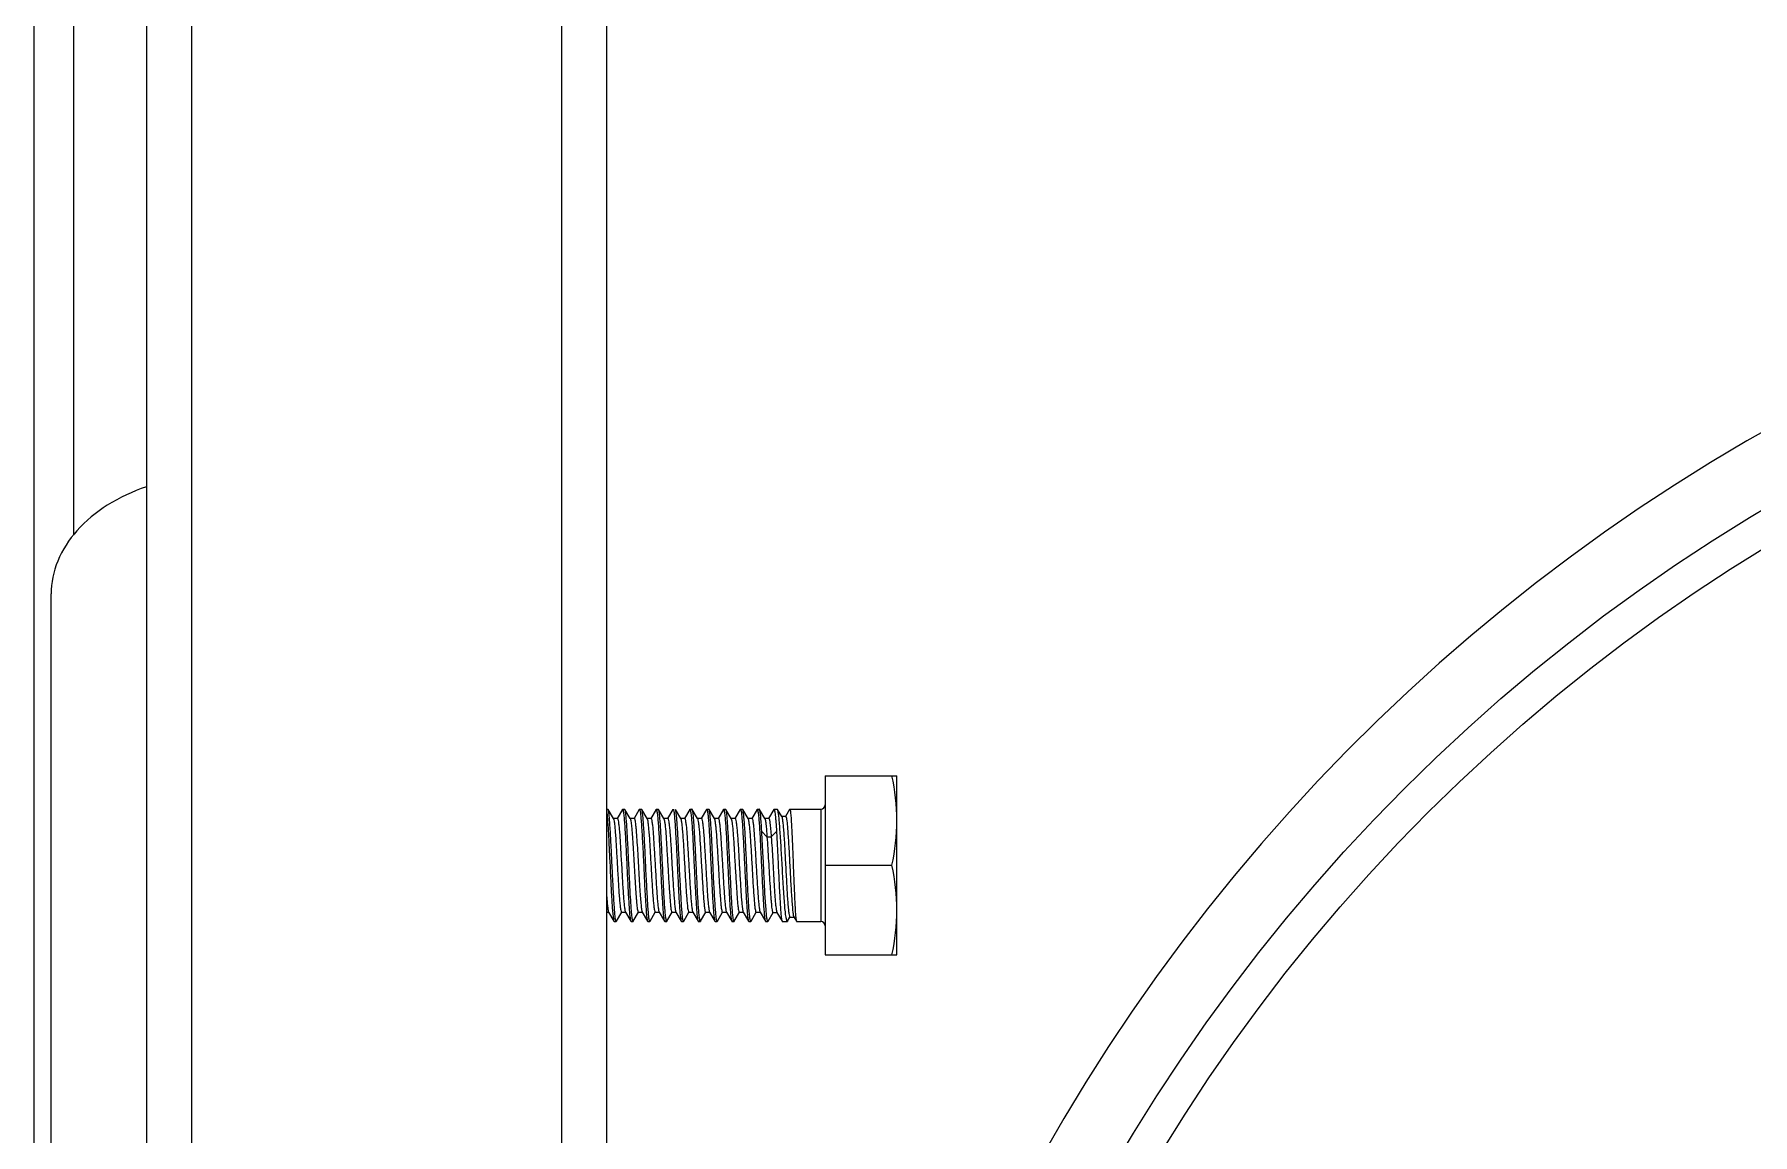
# Model space of a CAD drawing. Extents: x 1382187 to 1725648, y 860327 to 1571294.
# Drawn here: x 1505839 to 1507202, y 1235768 to 1236641 of the extents above; entities that cross this region are included whole.
import ezdxf

# ---------------------------------------------------------------- set-up
doc = ezdxf.new("R2010")
doc.units = 0
doc.header["$LTSCALE"] = 1000
doc.header["$MEASUREMENT"] = 0

msp = doc.modelspace()

# ---------------------------------------------------------------- linework, layer by layer
at = {"linetype": 'Continuous'}
for p, q in [((1505839.4, 1235660.5), (1505839.4, 1238674.2)), ((1505870.6, 1236243.7), (1505870.6, 1238542.7)), ((1505928.4, 1238358.6), (1505928.4, 1235399)), ((1505964, 1238358.6), (1505964, 1235399)), ((1506257.6, 1238358.6), (1506257.6, 1235399)), ((1506293.2, 1238358.6), (1506293.2, 1235399)), ((1505852.8, 1235123.1), (1505852.8, 1236197.1)), ((1506466.7, 1236052.9), (1506466.7, 1235910.6)), ((1506466.7, 1236052.9), (1506523.6, 1236052.9)), ((1506523.6, 1235910.6), (1506523.6, 1236052.9)), ((1506293.2, 1236026.2), (1506294.3, 1236026.2)), ((1506294.5, 1236026.1), (1506294.3, 1236026.2)), ((1506298.7, 1236018.9), (1506294.5, 1236026.1)), ((1506301.8, 1236019), (1506298.6, 1236019)), ((1506298.7, 1236018.9), (1506298.8, 1236018.6)), ((1506305.8, 1236026.1), (1506301.7, 1236019)), ((1506305.8, 1236026.1), (1506306, 1236026.2)), ((1506306, 1236026.2), (1506307.7, 1236026.2)), ((1506307.8, 1236026.1), (1506307.7, 1236026.2)), ((1506312, 1236018.9), (1506307.8, 1236026.1)), ((1506315.2, 1236019), (1506311.9, 1236019)), ((1506319.2, 1236026.1), (1506315.1, 1236019)), ((1506319.2, 1236026.1), (1506319.3, 1236026.2)), ((1506319.3, 1236026.2), (1506321, 1236026.2)), ((1506321.2, 1236026.1), (1506321, 1236026.2)), ((1506325.4, 1236018.9), (1506321.2, 1236026.1)), ((1506328.5, 1236019), (1506325.3, 1236019)), ((1506325.4, 1236018.9), (1506325.5, 1236018.6)), ((1506332.5, 1236026.1), (1506328.4, 1236019)), ((1506332.5, 1236026.1), (1506332.7, 1236026.2)), ((1506332.7, 1236026.2), (1506334.4, 1236026.2)), ((1506334.5, 1236026.1), (1506334.4, 1236026.2)), ((1506338.7, 1236018.9), (1506334.5, 1236026.1)), ((1506341.8, 1236019), (1506338.6, 1236019)), ((1506338.7, 1236018.9), (1506338.8, 1236018.6)), ((1506345.9, 1236026.1), (1506341.7, 1236019)), ((1506352.1, 1236018.9), (1506347.9, 1236026.1)), ((1506355.2, 1236019), (1506352, 1236019)), ((1506352.1, 1236018.9), (1506352.2, 1236018.7)), ((1506359.2, 1236026.1), (1506355.1, 1236019)), ((1506359.2, 1236026.1), (1506359.4, 1236026.2)), ((1506359.4, 1236026.2), (1506361, 1236026.2)), ((1506365.4, 1236018.9), (1506361.2, 1236026.1)), ((1506368.5, 1236019), (1506365.3, 1236019)), ((1506372.5, 1236026.1), (1506368.4, 1236019)), ((1506372.5, 1236026.1), (1506372.7, 1236026.2)), ((1506372.7, 1236026.2), (1506374.4, 1236026.2)), ((1506374.6, 1236026.1), (1506374.4, 1236026.2)), ((1506378.8, 1236018.9), (1506374.6, 1236026.1)), ((1506381.9, 1236019), (1506378.7, 1236019)), ((1506378.8, 1236018.9), (1506378.8, 1236018.7)), ((1506385.9, 1236026.1), (1506381.8, 1236019)), ((1506385.9, 1236026.1), (1506386.1, 1236026.2)), ((1506386.1, 1236026.2), (1506387.7, 1236026.2)), ((1506387.9, 1236026.1), (1506387.7, 1236026.2)), ((1506392.1, 1236018.9), (1506387.9, 1236026.1)), ((1506395.2, 1236019), (1506392, 1236019)), ((1506392.1, 1236018.9), (1506392.2, 1236018.7)), ((1506399.2, 1236026.1), (1506395.1, 1236019)), ((1506399.2, 1236026.1), (1506399.4, 1236026.2)), ((1506399.4, 1236026.2), (1506401.1, 1236026.2)), ((1506401.3, 1236026.1), (1506401.1, 1236026.2)), ((1506405.5, 1236018.9), (1506401.3, 1236026.1)), ((1506408.6, 1236019), (1506405.3, 1236019)), ((1506405.5, 1236018.9), (1506405.5, 1236018.7)), ((1506412.6, 1236026.1), (1506408.5, 1236019)), ((1506412.6, 1236026.1), (1506412.8, 1236026.2)), ((1506412.8, 1236026.2), (1506414.4, 1236026.2)), ((1506418.8, 1236018.9), (1506414.6, 1236026.1)), ((1506421.9, 1236019), (1506418.7, 1236019)), ((1506425.9, 1236026.1), (1506421.8, 1236019)), ((1506425.9, 1236026.1), (1506426.1, 1236026.2)), ((1506426.1, 1236026.2), (1506428.6, 1236026.2)), ((1506428.9, 1236026), (1506428.6, 1236026.2)), ((1506432.2, 1236020.4), (1506428.9, 1236026)), ((1506435.3, 1236020.5), (1506432.1, 1236020.5)), ((1506438.5, 1236026.1), (1506435.2, 1236020.5)), ((1506438.5, 1236026.1), (1506438.6, 1236026.2)), ((1506438.6, 1236026.2), (1506463.1, 1236026.2)), ((1506463.1, 1236026.2), (1506463.1, 1235937.3)), ((1506416.4, 1236008.7), (1506420.5, 1236004.3)), ((1506423.9, 1236004.3), (1506428.1, 1236008.7)), ((1506420.5, 1236004.3), (1506423.9, 1236004.3)), ((1506364.4, 1235981.8), (1506364.3, 1235984.2)), ((1506375.9, 1235984.2), (1506376.1, 1235981.8)), ((1506466.7, 1235981.8), (1506519.6, 1235981.8)), ((1506293.2, 1235944.5), (1506295, 1235944.5)), ((1506294.9, 1235944.7), (1506299.1, 1235937.4)), ((1506299.1, 1235937.4), (1506299.3, 1235937.3)), ((1506299.3, 1235937.3), (1506301, 1235937.3)), ((1506301.2, 1235937.4), (1506301, 1235937.3)), ((1506301.2, 1235937.4), (1506305.3, 1235944.5)), ((1506305.1, 1235944.5), (1506308.4, 1235944.5)), ((1506308.3, 1235944.7), (1506312.5, 1235937.4)), ((1506312.5, 1235937.4), (1506312.7, 1235937.3)), ((1506312.7, 1235937.3), (1506314.3, 1235937.3)), ((1506314.5, 1235937.4), (1506314.3, 1235937.3)), ((1506314.5, 1235937.4), (1506318.6, 1235944.5)), ((1506318.5, 1235944.5), (1506321.7, 1235944.5)), ((1506321.6, 1235944.7), (1506325.8, 1235937.4)), ((1506325.8, 1235937.4), (1506326, 1235937.3)), ((1506326, 1235937.3), (1506327.7, 1235937.3)), ((1506327.9, 1235937.4), (1506327.7, 1235937.3)), ((1506327.9, 1235937.4), (1506331.9, 1235944.5)), ((1506331.8, 1235944.5), (1506335.1, 1235944.5)), ((1506335, 1235944.7), (1506339.2, 1235937.4)), ((1506339.2, 1235937.4), (1506339.4, 1235937.3)), ((1506339.4, 1235937.3), (1506341, 1235937.3)), ((1506341.2, 1235937.4), (1506341, 1235937.3)), ((1506341.2, 1235937.4), (1506345.3, 1235944.5)), ((1506345.2, 1235944.5), (1506348.4, 1235944.5)), ((1506348.3, 1235944.7), (1506352.5, 1235937.4)), ((1506352.5, 1235937.4), (1506352.7, 1235937.3)), ((1506352.7, 1235937.3), (1506354.4, 1235937.3)), ((1506354.5, 1235937.4), (1506354.4, 1235937.3)), ((1506354.5, 1235937.4), (1506358.6, 1235944.5)), ((1506358.5, 1235944.5), (1506361.8, 1235944.5)), ((1506361.7, 1235944.7), (1506365.9, 1235937.4)), ((1506365.9, 1235937.4), (1506366, 1235937.3)), ((1506366, 1235937.3), (1506367.7, 1235937.3)), ((1506367.9, 1235937.4), (1506367.7, 1235937.3)), ((1506367.9, 1235937.4), (1506372, 1235944.5)), ((1506371.9, 1235944.5), (1506375.1, 1235944.5)), ((1506375, 1235944.7), (1506379.2, 1235937.4)), ((1506379.2, 1235937.4), (1506379.4, 1235937.3)), ((1506379.4, 1235937.3), (1506381.1, 1235937.3)), ((1506381.2, 1235937.4), (1506381.1, 1235937.3)), ((1506381.2, 1235937.4), (1506385.3, 1235944.5)), ((1506385.2, 1235944.5), (1506388.5, 1235944.5)), ((1506388.4, 1235944.7), (1506392.6, 1235937.4)), ((1506392.6, 1235937.4), (1506392.7, 1235937.3)), ((1506392.7, 1235937.3), (1506394.4, 1235937.3)), ((1506394.6, 1235937.4), (1506394.4, 1235937.3)), ((1506394.6, 1235937.4), (1506398.7, 1235944.5)), ((1506398.6, 1235944.5), (1506401.8, 1235944.5)), ((1506401.7, 1235944.7), (1506405.9, 1235937.4)), ((1506405.9, 1235937.4), (1506406.1, 1235937.3)), ((1506406.1, 1235937.3), (1506407.8, 1235937.3)), ((1506407.9, 1235937.4), (1506407.8, 1235937.3)), ((1506407.9, 1235937.4), (1506412, 1235944.5)), ((1506411.9, 1235944.5), (1506415.1, 1235944.5)), ((1506415, 1235944.7), (1506419.3, 1235937.4)), ((1506419.3, 1235937.4), (1506419.4, 1235937.3)), ((1506419.4, 1235937.3), (1506421.2, 1235937.3)), ((1506421.4, 1235937.4), (1506421.2, 1235937.3)), ((1506421.4, 1235937.4), (1506425.4, 1235944.2)), ((1506425.3, 1235944.2), (1506428.5, 1235944.2)), ((1506428.4, 1235944.4), (1506432.5, 1235937.4)), ((1506432.5, 1235937.4), (1506432.6, 1235937.3)), ((1506432.6, 1235937.3), (1506436.7, 1235937.3)), ((1506436.9, 1235937.5), (1506436.7, 1235937.3)), ((1506436.9, 1235937.5), (1506438.7, 1235940.6)), ((1506438.7, 1235940.6), (1506441.9, 1235940.6)), ((1506441.8, 1235940.8), (1506443.8, 1235937.4)), ((1506443.8, 1235937.4), (1506443.9, 1235937.3)), ((1506443.9, 1235937.3), (1506463.1, 1235937.3)), ((1506466.7, 1235910.6), (1506523.6, 1235910.6))]:
    msp.add_line(p, q, dxfattribs=at)
for radius in [1451.6, 1424.9]:
    msp.add_circle((1507952.6, 1235016.4), radius, dxfattribs=at)
for centre, radius, start, end in [((1507952.6, 1235016.4), 1505, 6.8242, 173.1758), ((1506463.1, 1236029.8), 3.56, 270, 0), ((1506463.1, 1235933.7), 3.56, 0, 90)]:
    msp.add_arc(centre, radius, start, end, dxfattribs=at)
for points, knots in [([(1505928.3, 1236282.1), (1505917.5, 1236278.4), (1505897.4, 1236269.2), (1505872.7, 1236249.1), (1505856.6, 1236224.5), (1505852.8, 1236206), (1505852.8, 1236197.1)], [0, 0, 0, 0, 0.283922, 0.54373, 0.779554, 1, 1, 1, 1]), ([(1506293.2, 1236024.7), (1506293.6, 1236022.7), (1506294, 1236017.4), (1506294.7, 1236007.9), (1506295.3, 1235995.5), (1506295.7, 1235986.5), (1506296, 1235981.8)], [0, 0, 0, 0, 0.140058, 0.370691, 0.667791, 1, 1, 1, 1]), ([(1506297.6, 1235981.8), (1506297.4, 1235987.1), (1506297, 1235995), (1506296.5, 1236005), (1506296.1, 1236011.5), (1506295.7, 1236017), (1506295.4, 1236021.3), (1506295, 1236024.1), (1506294.7, 1236025.7), (1506294.5, 1236026.1)], [0, 0, 0, 0, 0.363957, 0.530228, 0.678248, 0.80294, 0.900058, 0.966367, 1, 1, 1, 1]), ([(1506298.8, 1236018.6), (1506299, 1236018.1), (1506299.3, 1236016.5), (1506299.7, 1236013.7), (1506300, 1236009.7), (1506300.6, 1236002.6), (1506301.2, 1235992.2), (1506301.8, 1235981.2), (1506302.4, 1235972.2), (1506302.7, 1235965.8), (1506303.1, 1235959.9), (1506303.5, 1235954.7), (1506303.9, 1235950.5), (1506304.3, 1235947.5), (1506304.6, 1235945.6), (1506304.9, 1235944.7), (1506305.1, 1235944.5), (1506305.1, 1235944.5)], [0, 0, 0, 0, 0.023208, 0.06259, 0.116944, 0.184435, 0.349152, 0.534126, 0.626268, 0.713899, 0.79398, 0.86374, 0.920773, 0.963144, 0.989509, 0.996558, 1, 1, 1, 1]), ([(1506301.8, 1236019), (1506301.9, 1236019), (1506302.1, 1236018.8), (1506302.4, 1236017.9), (1506302.7, 1236015.9), (1506303.1, 1236012.8), (1506303.5, 1236008.4), (1506303.9, 1236003.2), (1506304.3, 1235997.1), (1506304.6, 1235990.5), (1506305.2, 1235981.3), (1506305.7, 1235972.1), (1506306.2, 1235963.4), (1506306.6, 1235957.7), (1506307, 1235952.9), (1506307.4, 1235949), (1506307.8, 1235946.4), (1506308, 1235945.1), (1506308.3, 1235944.7)], [0, 0, 0, 0, 0.003516, 0.010771, 0.037949, 0.081609, 0.140308, 0.211978, 0.294061, 0.383613, 0.477416, 0.664254, 0.750571, 0.827952, 0.893624, 0.945254, 0.981055, 1, 1, 1, 1]), ([(1506306, 1236026.2), (1506306.1, 1236026.2), (1506306.3, 1236025.9), (1506306.4, 1236025.3), (1506306.6, 1236024.2), (1506306.9, 1236022), (1506307.3, 1236018.3), (1506307.7, 1236012.8), (1506308.1, 1236006.2), (1506308.5, 1235998.6), (1506308.9, 1235990.3), (1506309.2, 1235984.6), (1506309.3, 1235981.8)], [0, 0, 0, 0, 0.006677, 0.021736, 0.045902, 0.079117, 0.171507, 0.295565, 0.446598, 0.618848, 0.805696, 1, 1, 1, 1]), ([(1506311, 1235981.8), (1506310.7, 1235987.1), (1506310.4, 1235995), (1506309.8, 1236005), (1506309.4, 1236011.5), (1506309.1, 1236017), (1506308.7, 1236021.3), (1506308.3, 1236024.1), (1506308.1, 1236025.7), (1506307.8, 1236026.1)], [0, 0, 0, 0, 0.363958, 0.530225, 0.678245, 0.80294, 0.90006, 0.966367, 1, 1, 1, 1]), ([(1506312, 1236018.9), (1506312.2, 1236018.6), (1506312.4, 1236017.9), (1506312.8, 1236015.8), (1506313.2, 1236011.8), (1506313.7, 1236005.8), (1506314.2, 1235998.1), (1506314.7, 1235989.5), (1506315.4, 1235977.5), (1506315.9, 1235968.5), (1506316.3, 1235962.5)], [0, 0, 0, 0, 0.014139, 0.038106, 0.114569, 0.22512, 0.362916, 0.519336, 0.684562, 1, 1, 1, 1]), ([(1506315.2, 1236019), (1506315.3, 1236019), (1506315.6, 1236018.5), (1506315.8, 1236017.6), (1506316, 1236015.9), (1506316.3, 1236013.8), (1506316.6, 1236011), (1506317, 1236006.4), (1506317.4, 1235999.7), (1506318, 1235990.8), (1506318.5, 1235981.3), (1506319.1, 1235971.8), (1506319.4, 1235965.5), (1506319.6, 1235962.5)], [0, 0, 0, 0, 0.007549, 0.025288, 0.053782, 0.092698, 0.14142, 0.199125, 0.337396, 0.498012, 0.669894, 0.841157, 1, 1, 1, 1]), ([(1506319.3, 1236026.2), (1506319.4, 1236026.2), (1506319.6, 1236025.9), (1506319.8, 1236025.3), (1506320, 1236024.2), (1506320.3, 1236022), (1506320.6, 1236018.3), (1506321, 1236012.8), (1506321.4, 1236006.2), (1506321.9, 1235998.6), (1506322.3, 1235990.3), (1506322.5, 1235984.6), (1506322.7, 1235981.8)], [0, 0, 0, 0, 0.006686, 0.021758, 0.045933, 0.079154, 0.171555, 0.295617, 0.446646, 0.618881, 0.805711, 1, 1, 1, 1]), ([(1506324.3, 1235981.8), (1506324.1, 1235987.1), (1506323.7, 1235995), (1506323.2, 1236005), (1506322.8, 1236011.5), (1506322.4, 1236017), (1506322.1, 1236021.3), (1506321.6, 1236024.1), (1506321.4, 1236025.7), (1506321.2, 1236026.1)], [0, 0, 0, 0, 0.363963, 0.530225, 0.678242, 0.802937, 0.90006, 0.966368, 1, 1, 1, 1]), ([(1506325.5, 1236018.6), (1506325.7, 1236018.1), (1506326, 1236016.6), (1506326.3, 1236013.7), (1506326.7, 1236009.7), (1506327.3, 1236002.6), (1506327.9, 1235992.3), (1506328.5, 1235981.3), (1506329, 1235972.3), (1506329.4, 1235965.8), (1506329.8, 1235959.9), (1506330.2, 1235954.8), (1506330.6, 1235950.6), (1506331, 1235947.5), (1506331.3, 1235945.6), (1506331.6, 1235944.7), (1506331.8, 1235944.5), (1506331.8, 1235944.5)], [0, 0, 0, 0, 0.022931, 0.062083, 0.116262, 0.183637, 0.34829, 0.533386, 0.625634, 0.713389, 0.793599, 0.863481, 0.920621, 0.963074, 0.989491, 0.996553, 1, 1, 1, 1]), ([(1506328.5, 1236019), (1506328.6, 1236019), (1506328.8, 1236018.8), (1506329, 1236017.9), (1506329.4, 1236015.9), (1506329.8, 1236012.8), (1506330.2, 1236008.4), (1506330.5, 1236003.2), (1506330.9, 1235997.1), (1506331.3, 1235990.5), (1506331.9, 1235981.3), (1506332.4, 1235972.1), (1506332.9, 1235963.4), (1506333.3, 1235957.7), (1506333.7, 1235952.9), (1506334.1, 1235949), (1506334.5, 1235946.4), (1506334.7, 1235945.1), (1506335, 1235944.7)], [0, 0, 0, 0, 0.003516, 0.010771, 0.037949, 0.081609, 0.140308, 0.211978, 0.294061, 0.383613, 0.477416, 0.664254, 0.750571, 0.827952, 0.893624, 0.945254, 0.981055, 1, 1, 1, 1]), ([(1506332.7, 1236026.2), (1506332.8, 1236026.2), (1506333, 1236025.9), (1506333.1, 1236025.3), (1506333.3, 1236024.2), (1506333.6, 1236022), (1506334, 1236018.3), (1506334.4, 1236012.8), (1506334.8, 1236006.2), (1506335.2, 1235998.6), (1506335.6, 1235990.3), (1506335.9, 1235984.6), (1506336, 1235981.8)], [0, 0, 0, 0, 0.006697, 0.021779, 0.045964, 0.079195, 0.171609, 0.295674, 0.446694, 0.618911, 0.805729, 1, 1, 1, 1]), ([(1506337.7, 1235981.8), (1506337.4, 1235987.1), (1506337.1, 1235995), (1506336.5, 1236005), (1506336.1, 1236011.5), (1506335.8, 1236017), (1506335.4, 1236021.3), (1506335, 1236024.1), (1506334.8, 1236025.7), (1506334.5, 1236026.1)], [0, 0, 0, 0, 0.363962, 0.530226, 0.678239, 0.802933, 0.900057, 0.966368, 1, 1, 1, 1]), ([(1506338.8, 1236018.6), (1506339, 1236018.1), (1506339.3, 1236016.6), (1506339.7, 1236013.7), (1506340.1, 1236009.8), (1506340.6, 1236002.7), (1506341.2, 1235992.3), (1506341.9, 1235981.3), (1506342.4, 1235972.3), (1506342.8, 1235965.8), (1506343.2, 1235959.9), (1506343.6, 1235954.8), (1506343.9, 1235950.6), (1506344.3, 1235947.5), (1506344.6, 1235945.6), (1506344.9, 1235944.7), (1506345.1, 1235944.5), (1506345.2, 1235944.5)], [0, 0, 0, 0, 0.022792, 0.061828, 0.11592, 0.183237, 0.347858, 0.533014, 0.625317, 0.713133, 0.793408, 0.863351, 0.920544, 0.963039, 0.989482, 0.996551, 1, 1, 1, 1]), ([(1506341.8, 1236019), (1506341.9, 1236019), (1506342.1, 1236018.8), (1506342.4, 1236017.9), (1506342.7, 1236015.9), (1506343.1, 1236012.8), (1506343.5, 1236008.4), (1506343.9, 1236003.2), (1506344.3, 1235997.1), (1506344.7, 1235990.5), (1506345.2, 1235981.3), (1506345.7, 1235972.1), (1506346.3, 1235963.4), (1506346.7, 1235957.7), (1506347.1, 1235952.9), (1506347.4, 1235949), (1506347.8, 1235946.4), (1506348.1, 1235945.1), (1506348.3, 1235944.7)], [0, 0, 0, 0, 0.003516, 0.010771, 0.037949, 0.081609, 0.140308, 0.211978, 0.294061, 0.383613, 0.477416, 0.664254, 0.750571, 0.827952, 0.893624, 0.945254, 0.981055, 1, 1, 1, 1]), ([(1506346, 1236026.2), (1506346.1, 1236026.2), (1506346.3, 1236025.9), (1506346.5, 1236025.3), (1506346.7, 1236024.2), (1506347, 1236022), (1506347.3, 1236018.3), (1506347.7, 1236012.8), (1506348.1, 1236006.2), (1506348.5, 1235998.6), (1506349, 1235990.3), (1506349.2, 1235984.6), (1506349.4, 1235981.8)], [0, 0, 0, 0, 0.006676, 0.021733, 0.045899, 0.079113, 0.171508, 0.295569, 0.446596, 0.61884, 0.805693, 1, 1, 1, 1]), ([(1506351, 1235981.8), (1506350.8, 1235987.1), (1506350.4, 1235995), (1506349.9, 1236005), (1506349.5, 1236011.5), (1506349.1, 1236017), (1506348.8, 1236021.3), (1506348.3, 1236024.1), (1506348.1, 1236025.7), (1506347.9, 1236026.1)], [0, 0, 0, 0, 0.363961, 0.530225, 0.678245, 0.802939, 0.90006, 0.966367, 1, 1, 1, 1]), ([(1506352.2, 1236018.7), (1506352.4, 1236018.1), (1506352.6, 1236016.6), (1506353, 1236013.8), (1506353.4, 1236009.8), (1506354, 1236002.7), (1506354.6, 1235992.4), (1506355.2, 1235981.4), (1506355.7, 1235972.3), (1506356.1, 1235965.8), (1506356.5, 1235959.9), (1506356.9, 1235954.8), (1506357.3, 1235950.6), (1506357.6, 1235947.5), (1506358, 1235945.6), (1506358.3, 1235944.7), (1506358.4, 1235944.5), (1506358.5, 1235944.5)], [0, 0, 0, 0, 0.022654, 0.061574, 0.115578, 0.182837, 0.347426, 0.532643, 0.624999, 0.712877, 0.793216, 0.863221, 0.920468, 0.963004, 0.989473, 0.996549, 1, 1, 1, 1]), ([(1506355.2, 1236019), (1506355.3, 1236019), (1506355.5, 1236018.8), (1506355.7, 1236017.9), (1506356.1, 1236015.9), (1506356.5, 1236012.8), (1506356.9, 1236008.4), (1506357.2, 1236003.2), (1506357.6, 1235997.1), (1506358, 1235990.5), (1506358.6, 1235981.3), (1506359.1, 1235972.1), (1506359.6, 1235963.4), (1506360, 1235957.7), (1506360.4, 1235952.9), (1506360.8, 1235949), (1506361.2, 1235946.4), (1506361.4, 1235945.1), (1506361.7, 1235944.7)], [0, 0, 0, 0, 0.003516, 0.010772, 0.037949, 0.081609, 0.140308, 0.211978, 0.294061, 0.383612, 0.477416, 0.664254, 0.750571, 0.827952, 0.893624, 0.945254, 0.981055, 1, 1, 1, 1]), ([(1506359.4, 1236026.2), (1506359.5, 1236026.2), (1506359.7, 1236025.9), (1506359.8, 1236025.3), (1506360, 1236024.2), (1506360.3, 1236022), (1506360.7, 1236018.3), (1506361.1, 1236012.8), (1506361.5, 1236006.2), (1506361.9, 1235998.6), (1506362.3, 1235990.3), (1506362.6, 1235984.6), (1506362.7, 1235981.8)], [0, 0, 0, 0, 0.006689, 0.021763, 0.04594, 0.079164, 0.171568, 0.295631, 0.446657, 0.618886, 0.805714, 1, 1, 1, 1]), ([(1506361.2, 1236026.1), (1506361.2, 1236026.1), (1506361.2, 1236026.2), (1506361.1, 1236026.2), (1506361, 1236026.2)], [0, 0, 0, 0, 0.600612, 1, 1, 1, 1]), ([(1506364.3, 1235984.2), (1506364, 1235989.3), (1506363.7, 1235996.8), (1506363.1, 1236006.3), (1506362.8, 1236012.4), (1506362.4, 1236017.6), (1506362.1, 1236021.6), (1506361.7, 1236024.3), (1506361.5, 1236025.7), (1506361.2, 1236026.1)], [0, 0, 0, 0, 0.367266, 0.533405, 0.680662, 0.804347, 0.900563, 0.966339, 1, 1, 1, 1]), ([(1506365.4, 1236018.9), (1506365.6, 1236018.5), (1506365.9, 1236017.3), (1506366.2, 1236014.9), (1506366.6, 1236011.6), (1506367, 1236007.3), (1506367.3, 1236002.2), (1506367.8, 1235994.2), (1506368.2, 1235988), (1506368.4, 1235983.8)], [0, 0, 0, 0, 0.036414, 0.10397, 0.201071, 0.324823, 0.471425, 0.636308, 1, 1, 1, 1]), ([(1506368.5, 1236019), (1506368.6, 1236019), (1506368.8, 1236018.8), (1506369.1, 1236017.9), (1506369.4, 1236016), (1506369.8, 1236012.8), (1506370.2, 1236008.5), (1506370.6, 1236003.3), (1506371.1, 1235994.9), (1506371.5, 1235988.3), (1506371.8, 1235983.8)], [0, 0, 0, 0, 0.007368, 0.022553, 0.07941, 0.170757, 0.293599, 0.443643, 0.615565, 1, 1, 1, 1]), ([(1506372.7, 1236026.2), (1506372.8, 1236026.2), (1506373, 1236025.9), (1506373.2, 1236025.3), (1506373.4, 1236024.3), (1506373.6, 1236022.3), (1506374, 1236018.8), (1506374.4, 1236013.7), (1506374.8, 1236007.4), (1506375.2, 1236000.2), (1506375.5, 1235992.4), (1506375.8, 1235987), (1506375.9, 1235984.2)], [0, 0, 0, 0, 0.006689, 0.021571, 0.045424, 0.078208, 0.169526, 0.292465, 0.442701, 0.6149, 0.802905, 1, 1, 1, 1]), ([(1506377.7, 1235981.8), (1506377.5, 1235987.1), (1506377.1, 1235995), (1506376.6, 1236005), (1506376.2, 1236011.5), (1506375.8, 1236017), (1506375.4, 1236021.3), (1506375, 1236024.1), (1506374.8, 1236025.7), (1506374.6, 1236026.1)], [0, 0, 0, 0, 0.363957, 0.530226, 0.678247, 0.80294, 0.900059, 0.966367, 1, 1, 1, 1]), ([(1506378.8, 1236018.7), (1506379.1, 1236018.2), (1506379.3, 1236016.6), (1506379.7, 1236013.8), (1506380.1, 1236009.9), (1506380.6, 1236002.8), (1506381.3, 1235992.4), (1506381.9, 1235981.4), (1506382.4, 1235972.4), (1506382.8, 1235965.9), (1506383.2, 1235960), (1506383.6, 1235954.8), (1506384, 1235950.6), (1506384.3, 1235947.5), (1506384.7, 1235945.6), (1506384.9, 1235944.7), (1506385.1, 1235944.5), (1506385.2, 1235944.5)], [0, 0, 0, 0, 0.022376, 0.061065, 0.114893, 0.182035, 0.346559, 0.531898, 0.624361, 0.712364, 0.792832, 0.86296, 0.920314, 0.962934, 0.989455, 0.996544, 1, 1, 1, 1]), ([(1506381.9, 1236019), (1506382, 1236019), (1506382.2, 1236018.8), (1506382.4, 1236017.9), (1506382.8, 1236015.9), (1506383.2, 1236012.8), (1506383.5, 1236008.4), (1506383.9, 1236003.2), (1506384.3, 1235997.1), (1506384.7, 1235990.5), (1506385.3, 1235981.3), (1506385.8, 1235972.1), (1506386.3, 1235963.4), (1506386.7, 1235957.7), (1506387.1, 1235952.9), (1506387.5, 1235949), (1506387.9, 1235946.4), (1506388.1, 1235945.1), (1506388.4, 1235944.7)], [0, 0, 0, 0, 0.003515, 0.010772, 0.037949, 0.081609, 0.140308, 0.211978, 0.294061, 0.383612, 0.477416, 0.664253, 0.750571, 0.827952, 0.893624, 0.945254, 0.981055, 1, 1, 1, 1]), ([(1506386.1, 1236026.2), (1506386.2, 1236026.2), (1506386.4, 1236025.9), (1506386.5, 1236025.3), (1506386.7, 1236024.2), (1506387, 1236022), (1506387.4, 1236018.3), (1506387.8, 1236012.8), (1506388.2, 1236006.2), (1506388.6, 1235998.6), (1506389, 1235990.3), (1506389.3, 1235984.6), (1506389.4, 1235981.8)], [0, 0, 0, 0, 0.00668, 0.021743, 0.045911, 0.079128, 0.171521, 0.29558, 0.446613, 0.618858, 0.805701, 1, 1, 1, 1]), ([(1506391.1, 1235981.8), (1506390.8, 1235987.1), (1506390.4, 1235995), (1506389.9, 1236005), (1506389.5, 1236011.5), (1506389.1, 1236017), (1506388.8, 1236021.3), (1506388.4, 1236024.1), (1506388.2, 1236025.7), (1506387.9, 1236026.1)], [0, 0, 0, 0, 0.363959, 0.530225, 0.678245, 0.80294, 0.900061, 0.966367, 1, 1, 1, 1]), ([(1506392.2, 1236018.7), (1506392.4, 1236018.2), (1506392.7, 1236016.7), (1506393.1, 1236013.8), (1506393.4, 1236009.9), (1506394, 1236002.8), (1506394.6, 1235992.5), (1506395.2, 1235981.5), (1506395.8, 1235972.4), (1506396.2, 1235965.9), (1506396.6, 1235960), (1506396.9, 1235954.8), (1506397.3, 1235950.6), (1506397.7, 1235947.5), (1506398, 1235945.6), (1506398.3, 1235944.7), (1506398.5, 1235944.5), (1506398.6, 1235944.5)], [0, 0, 0, 0, 0.022237, 0.060809, 0.11455, 0.181633, 0.346125, 0.531524, 0.624042, 0.712107, 0.792639, 0.862829, 0.920237, 0.962898, 0.989446, 0.996542, 1, 1, 1, 1]), ([(1506395.2, 1236019), (1506395.3, 1236019), (1506395.5, 1236018.8), (1506395.8, 1236017.9), (1506396.1, 1236015.9), (1506396.5, 1236012.8), (1506396.9, 1236008.4), (1506397.3, 1236003.2), (1506397.7, 1235997.1), (1506398.1, 1235990.5), (1506398.6, 1235981.3), (1506399.1, 1235972.1), (1506399.7, 1235963.4), (1506400, 1235957.7), (1506400.4, 1235952.9), (1506400.8, 1235949), (1506401.2, 1235946.4), (1506401.5, 1235945.1), (1506401.7, 1235944.7)], [0, 0, 0, 0, 0.003515, 0.010772, 0.037949, 0.081609, 0.140308, 0.211978, 0.294061, 0.383612, 0.477415, 0.664253, 0.750571, 0.827952, 0.893624, 0.945254, 0.981055, 1, 1, 1, 1]), ([(1506399.4, 1236026.2), (1506399.5, 1236026.2), (1506399.7, 1236025.9), (1506399.9, 1236025.3), (1506400.1, 1236024.2), (1506400.4, 1236022), (1506400.7, 1236018.3), (1506401.1, 1236012.8), (1506401.5, 1236006.2), (1506401.9, 1235998.6), (1506402.3, 1235990.3), (1506402.6, 1235984.6), (1506402.7, 1235981.8)], [0, 0, 0, 0, 0.006689, 0.021764, 0.045941, 0.079165, 0.171569, 0.295632, 0.446659, 0.618889, 0.805716, 1, 1, 1, 1]), ([(1506404.4, 1235981.8), (1506404.2, 1235987.1), (1506403.8, 1235995), (1506403.3, 1236005), (1506402.9, 1236011.5), (1506402.5, 1236017), (1506402.1, 1236021.3), (1506401.7, 1236024.1), (1506401.5, 1236025.7), (1506401.3, 1236026.1)], [0, 0, 0, 0, 0.363963, 0.530225, 0.678242, 0.802937, 0.90006, 0.966368, 1, 1, 1, 1]), ([(1506405.5, 1236018.7), (1506405.7, 1236018.2), (1506406, 1236016.7), (1506406.4, 1236013.9), (1506406.8, 1236009.9), (1506407.3, 1236002.9), (1506408, 1235992.5), (1506408.6, 1235981.5), (1506409.1, 1235972.4), (1506409.5, 1235965.9), (1506409.9, 1235960), (1506410.3, 1235954.8), (1506410.7, 1235950.6), (1506411, 1235947.5), (1506411.4, 1235945.6), (1506411.6, 1235944.7), (1506411.8, 1235944.5), (1506411.9, 1235944.5)], [0, 0, 0, 0, 0.022098, 0.060554, 0.114206, 0.18123, 0.34569, 0.53115, 0.623722, 0.711849, 0.792446, 0.862698, 0.92016, 0.962863, 0.989437, 0.99654, 1, 1, 1, 1]), ([(1506408.6, 1236019), (1506408.7, 1236019), (1506408.9, 1236018.8), (1506409.1, 1236017.9), (1506409.5, 1236015.9), (1506409.8, 1236012.8), (1506410.2, 1236008.4), (1506410.6, 1236003.2), (1506411, 1235997.1), (1506411.4, 1235990.5), (1506411.9, 1235981.3), (1506412.5, 1235972.1), (1506413, 1235963.4), (1506413.4, 1235957.7), (1506413.8, 1235952.9), (1506414.2, 1235949), (1506414.6, 1235946.4), (1506414.8, 1235945.1), (1506415, 1235944.7)], [0, 0, 0, 0, 0.003515, 0.010772, 0.037949, 0.081609, 0.140308, 0.211978, 0.294061, 0.383612, 0.477415, 0.664253, 0.750571, 0.827952, 0.893624, 0.945254, 0.981055, 1, 1, 1, 1]), ([(1506412.8, 1236026.2), (1506412.9, 1236026.2), (1506413.1, 1236025.9), (1506413.2, 1236025.3), (1506413.4, 1236024.2), (1506413.7, 1236022), (1506414.1, 1236018.3), (1506414.5, 1236012.8), (1506414.9, 1236006.2), (1506415.3, 1235998.6), (1506415.7, 1235990.3), (1506416, 1235984.6), (1506416.1, 1235981.8)], [0, 0, 0, 0, 0.006697, 0.021779, 0.045964, 0.079194, 0.171609, 0.295674, 0.446694, 0.618911, 0.805729, 1, 1, 1, 1]), ([(1506414.6, 1236026.1), (1506414.6, 1236026.1), (1506414.5, 1236026.2), (1506414.5, 1236026.2), (1506414.4, 1236026.2)], [0, 0, 0, 0, 0.600476, 1, 1, 1, 1]), ([(1506416.4, 1236008.7), (1506416.2, 1236010.9), (1506416, 1236015), (1506415.6, 1236020.2), (1506415.2, 1236023.5), (1506414.9, 1236025.3), (1506414.7, 1236025.9), (1506414.6, 1236026.1)], [0, 0, 0, 0, 0.387446, 0.690986, 0.897716, 0.962073, 1, 1, 1, 1]), ([(1506418.8, 1236018.9), (1506419.1, 1236018.4), (1506419.3, 1236016.8), (1506419.8, 1236013.9), (1506420.1, 1236009.5), (1506420.4, 1236006.2), (1506420.5, 1236004.3)], [0, 0, 0, 0, 0.108395, 0.316903, 0.618184, 1, 1, 1, 1]), ([(1506421.9, 1236019), (1506422, 1236019), (1506422.3, 1236018.6), (1506422.5, 1236017.9), (1506422.7, 1236016.7), (1506423, 1236014.2), (1506423.5, 1236010), (1506423.7, 1236006.4), (1506423.9, 1236004.3)], [0, 0, 0, 0, 0.023235, 0.075178, 0.15823, 0.271917, 0.585415, 1, 1, 1, 1]), ([(1506426.1, 1236026.2), (1506426.2, 1236026.2), (1506426.4, 1236025.7), (1506426.6, 1236024.9), (1506426.9, 1236023.4), (1506427.1, 1236021.4), (1506427.3, 1236018.9), (1506427.7, 1236014.6), (1506427.9, 1236011.1), (1506428.1, 1236008.7)], [0, 0, 0, 0, 0.021546, 0.072917, 0.155846, 0.269667, 0.412995, 0.584026, 1, 1, 1, 1]), ([(1506432.6, 1235981.8), (1506432.3, 1235987.1), (1506431.8, 1235994.9), (1506431.2, 1236004.9), (1506430.7, 1236011.3), (1506430.3, 1236016.8), (1506429.9, 1236021.1), (1506429.4, 1236024), (1506429.1, 1236025.6), (1506428.9, 1236026)], [0, 0, 0, 0, 0.361155, 0.526427, 0.673911, 0.798642, 0.896457, 0.964179, 1, 1, 1, 1]), ([(1506432.2, 1236020.4), (1506432.4, 1236019.9), (1506432.7, 1236018.4), (1506433.1, 1236015.6), (1506433.5, 1236011.5), (1506433.9, 1236006.2), (1506434.3, 1236000), (1506434.8, 1235990.6), (1506435.3, 1235980.8), (1506435.9, 1235970.9), (1506436.2, 1235963.8), (1506436.6, 1235957.4), (1506437, 1235951.8), (1506437.4, 1235947.2), (1506437.8, 1235943.9), (1506438.1, 1235941.8), (1506438.4, 1235940.9), (1506438.6, 1235940.6), (1506438.7, 1235940.6)], [0, 0, 0, 0, 0.018844, 0.055045, 0.107437, 0.174076, 0.252464, 0.339678, 0.527511, 0.621285, 0.710453, 0.791854, 0.862644, 0.920393, 0.963178, 0.989688, 0.996707, 1, 1, 1, 1]), ([(1506435.3, 1236020.5), (1506435.4, 1236020.5), (1506435.6, 1236020.2), (1506435.8, 1236019.7), (1506436, 1236018.7), (1506436.3, 1236016.8), (1506436.6, 1236013.6), (1506437, 1236008.9), (1506437.4, 1236003.1), (1506437.8, 1235996.5), (1506438.2, 1235989.4), (1506438.7, 1235979.5), (1506439.2, 1235969.7), (1506439.8, 1235960.4), (1506440.2, 1235954.4), (1506440.6, 1235949.3), (1506440.9, 1235945.3), (1506441.3, 1235942.6), (1506441.6, 1235941.2), (1506441.8, 1235940.8)], [0, 0, 0, 0, 0.003488, 0.010904, 0.022688, 0.038824, 0.083607, 0.143647, 0.216697, 0.300025, 0.390537, 0.484902, 0.671459, 0.756962, 0.833182, 0.897479, 0.947675, 0.982144, 1, 1, 1, 1]), ([(1506438.6, 1236026.2), (1506438.7, 1236026.2), (1506438.8, 1236025.9), (1506439, 1236025.3), (1506439.1, 1236024.2), (1506439.4, 1236022), (1506439.7, 1236018.3), (1506440, 1236012.8), (1506440.3, 1236006.2), (1506440.7, 1235998.6), (1506441, 1235990.3), (1506441.2, 1235984.6), (1506441.3, 1235981.8)], [0, 0, 0, 0, 0.006203, 0.021073, 0.045141, 0.078305, 0.170688, 0.294821, 0.44599, 0.618417, 0.805472, 1, 1, 1, 1]), ([(1506417.8, 1235981.8), (1506417.7, 1235984.2), (1506417.2, 1235993.1), (1506416.8, 1236002.1), (1506416.4, 1236008.7)], [0, 0, 0, 0, 0.2673, 1, 1, 1, 1]), ([(1506428.1, 1236008.7), (1506428.2, 1236006.7), (1506428.7, 1235997.7), (1506429.1, 1235988.7), (1506429.4, 1235981.8)], [0, 0, 0, 0, 0.22604, 1, 1, 1, 1]), ([(1506420.5, 1236004.3), (1506420.8, 1236001.3), (1506421.2, 1235994.9), (1506421.7, 1235985.1), (1506422.3, 1235975), (1506422.9, 1235965.4), (1506423.4, 1235958.1), (1506423.8, 1235953.1), (1506424.1, 1235950), (1506424.3, 1235947.7), (1506424.6, 1235945.8), (1506424.9, 1235944.9), (1506425.1, 1235944.2), (1506425.3, 1235944.2)], [0, 0, 0, 0, 0.15003, 0.317321, 0.489066, 0.652114, 0.794019, 0.853588, 0.904016, 0.944371, 0.97394, 0.992316, 1, 1, 1, 1]), ([(1506423.9, 1236004.3), (1506424.3, 1235998.3), (1506424.9, 1235988.9), (1506425.6, 1235976.3), (1506426.1, 1235967), (1506426.7, 1235958.7), (1506427.1, 1235952.8), (1506427.5, 1235948.9), (1506427.8, 1235946.9), (1506428.1, 1235945.4), (1506428.3, 1235944.7), (1506428.4, 1235944.4)], [0, 0, 0, 0, 0.303539, 0.468638, 0.62733, 0.768529, 0.882427, 0.926602, 0.961222, 0.985757, 1, 1, 1, 1]), ([(1506296, 1235981.8), (1506296.2, 1235976.4), (1506296.6, 1235968.5), (1506297.1, 1235958.5), (1506297.5, 1235952), (1506297.9, 1235946.5), (1506298.3, 1235942.2), (1506298.7, 1235939.4), (1506298.9, 1235937.8), (1506299.1, 1235937.4)], [0, 0, 0, 0, 0.364017, 0.530302, 0.678331, 0.803024, 0.900132, 0.966412, 1, 1, 1, 1]), ([(1506301, 1235937.3), (1506300.9, 1235937.3), (1506300.7, 1235937.6), (1506300.5, 1235938.2), (1506300.3, 1235939.3), (1506300, 1235941.5), (1506299.7, 1235945.2), (1506299.3, 1235950.7), (1506298.9, 1235957.4), (1506298.5, 1235964.9), (1506298.1, 1235973.2), (1506297.8, 1235978.9), (1506297.6, 1235981.8)], [0, 0, 0, 0, 0.006682, 0.021748, 0.045918, 0.079135, 0.171528, 0.295585, 0.446611, 0.618853, 0.805701, 1, 1, 1, 1]), ([(1506309.3, 1235981.8), (1506309.6, 1235976.4), (1506310, 1235968.5), (1506310.5, 1235958.5), (1506310.9, 1235952), (1506311.3, 1235946.5), (1506311.6, 1235942.2), (1506312, 1235939.4), (1506312.2, 1235937.8), (1506312.5, 1235937.4)], [0, 0, 0, 0, 0.364034, 0.530327, 0.678354, 0.803043, 0.900143, 0.966415, 1, 1, 1, 1]), ([(1506312.1, 1235958.8), (1506312, 1235960.6), (1506311.6, 1235968.3), (1506311.3, 1235975.9), (1506311, 1235981.8)], [0, 0, 0, 0, 0.233581, 1, 1, 1, 1]), ([(1506322.7, 1235981.8), (1506322.8, 1235979.8), (1506323.1, 1235972.1), (1506323.5, 1235964.5), (1506323.8, 1235958.8)], [0, 0, 0, 0, 0.261816, 1, 1, 1, 1]), ([(1506327.7, 1235937.3), (1506327.6, 1235937.3), (1506327.4, 1235937.6), (1506327.2, 1235938.2), (1506327, 1235939.3), (1506326.7, 1235941.5), (1506326.4, 1235945.2), (1506326, 1235950.7), (1506325.6, 1235957.4), (1506325.2, 1235964.9), (1506324.7, 1235973.2), (1506324.5, 1235978.9), (1506324.3, 1235981.8)], [0, 0, 0, 0, 0.006692, 0.02177, 0.045951, 0.079177, 0.171585, 0.295649, 0.446674, 0.618898, 0.805721, 1, 1, 1, 1]), ([(1506336, 1235981.8), (1506336.3, 1235976.4), (1506336.6, 1235968.5), (1506337.2, 1235958.5), (1506337.6, 1235952), (1506338, 1235946.5), (1506338.3, 1235942.2), (1506338.7, 1235939.4), (1506338.9, 1235937.8), (1506339.2, 1235937.4)], [0, 0, 0, 0, 0.364024, 0.530311, 0.678341, 0.803035, 0.90014, 0.966414, 1, 1, 1, 1]), ([(1506341, 1235937.3), (1506340.9, 1235937.3), (1506340.7, 1235937.6), (1506340.6, 1235938.2), (1506340.4, 1235939.3), (1506340.1, 1235941.5), (1506339.7, 1235945.2), (1506339.3, 1235950.7), (1506338.9, 1235957.4), (1506338.5, 1235964.9), (1506338.1, 1235973.2), (1506337.8, 1235978.9), (1506337.7, 1235981.8)], [0, 0, 0, 0, 0.006683, 0.021749, 0.045921, 0.079139, 0.171536, 0.295597, 0.446627, 0.618868, 0.805705, 1, 1, 1, 1]), ([(1506349.4, 1235981.8), (1506349.6, 1235976.4), (1506350, 1235968.5), (1506350.5, 1235958.5), (1506350.9, 1235952), (1506351.3, 1235946.5), (1506351.6, 1235942.2), (1506352.1, 1235939.4), (1506352.3, 1235937.8), (1506352.5, 1235937.4)], [0, 0, 0, 0, 0.364021, 0.530312, 0.678344, 0.803036, 0.900139, 0.966413, 1, 1, 1, 1]), ([(1506354.4, 1235937.3), (1506354.3, 1235937.3), (1506354.1, 1235937.6), (1506353.9, 1235938.2), (1506353.7, 1235939.3), (1506353.4, 1235941.5), (1506353.1, 1235945.2), (1506352.7, 1235950.7), (1506352.3, 1235957.4), (1506351.9, 1235964.9), (1506351.4, 1235973.2), (1506351.2, 1235978.9), (1506351, 1235981.8)], [0, 0, 0, 0, 0.006673, 0.021728, 0.04589, 0.079102, 0.171488, 0.295544, 0.446579, 0.618833, 0.80569, 1, 1, 1, 1]), ([(1506362.7, 1235981.8), (1506363, 1235976.4), (1506363.3, 1235968.5), (1506363.9, 1235958.5), (1506364.3, 1235952), (1506364.6, 1235946.5), (1506365, 1235942.2), (1506365.4, 1235939.4), (1506365.6, 1235937.8), (1506365.9, 1235937.4)], [0, 0, 0, 0, 0.364022, 0.530315, 0.678347, 0.803036, 0.900137, 0.966413, 1, 1, 1, 1]), ([(1506367.7, 1235937.3), (1506367.6, 1235937.3), (1506367.4, 1235937.6), (1506367.3, 1235938.2), (1506367.1, 1235939.3), (1506366.8, 1235941.5), (1506366.4, 1235945.2), (1506366, 1235950.7), (1506365.6, 1235957.4), (1506365.2, 1235964.9), (1506364.8, 1235973.2), (1506364.5, 1235978.9), (1506364.4, 1235981.8)], [0, 0, 0, 0, 0.006671, 0.021725, 0.045886, 0.079098, 0.171491, 0.295553, 0.446588, 0.618835, 0.805687, 1, 1, 1, 1]), ([(1506368.4, 1235983.8), (1506368.6, 1235981.3), (1506368.9, 1235976.3), (1506369.3, 1235969.1), (1506369.7, 1235962.4), (1506370.1, 1235956.5), (1506370.5, 1235951.6), (1506370.9, 1235948.3), (1506371.2, 1235946.3), (1506371.4, 1235945.3), (1506371.6, 1235944.8), (1506371.8, 1235944.5), (1506371.9, 1235944.5)], [0, 0, 0, 0, 0.191103, 0.376469, 0.548513, 0.700189, 0.825314, 0.918839, 0.952565, 0.977198, 0.992701, 1, 1, 1, 1]), ([(1506371.8, 1235983.8), (1506372, 1235979.1), (1506372.4, 1235972.3), (1506373, 1235963.5), (1506373.3, 1235957.8), (1506373.7, 1235952.9), (1506374.1, 1235949.1), (1506374.5, 1235946.5), (1506374.8, 1235945.1), (1506375, 1235944.7)], [0, 0, 0, 0, 0.357179, 0.522363, 0.670515, 0.796289, 0.895183, 0.963748, 1, 1, 1, 1]), ([(1506376.1, 1235981.8), (1506376.3, 1235976.4), (1506376.7, 1235968.5), (1506377.2, 1235958.5), (1506377.6, 1235952), (1506378, 1235946.5), (1506378.3, 1235942.2), (1506378.7, 1235939.4), (1506379, 1235937.8), (1506379.2, 1235937.4)], [0, 0, 0, 0, 0.364016, 0.530299, 0.678328, 0.803022, 0.900132, 0.966412, 1, 1, 1, 1]), ([(1506381.1, 1235937.3), (1506381, 1235937.3), (1506380.8, 1235937.6), (1506380.6, 1235938.2), (1506380.4, 1235939.3), (1506380.1, 1235941.5), (1506379.8, 1235945.2), (1506379.4, 1235950.7), (1506379, 1235957.4), (1506378.5, 1235964.9), (1506378.1, 1235973.2), (1506377.9, 1235978.9), (1506377.7, 1235981.8)], [0, 0, 0, 0, 0.006683, 0.021751, 0.045922, 0.07914, 0.171535, 0.295594, 0.446618, 0.618857, 0.805703, 1, 1, 1, 1]), ([(1506389.4, 1235981.8), (1506389.7, 1235976.4), (1506390, 1235968.5), (1506390.6, 1235958.5), (1506390.9, 1235952), (1506391.3, 1235946.5), (1506391.7, 1235942.2), (1506392.1, 1235939.4), (1506392.3, 1235937.8), (1506392.6, 1235937.4)], [0, 0, 0, 0, 0.364034, 0.530325, 0.678352, 0.803041, 0.900142, 0.966414, 1, 1, 1, 1]), ([(1506394.4, 1235937.3), (1506394.3, 1235937.3), (1506394.1, 1235937.6), (1506394, 1235938.2), (1506393.7, 1235939.3), (1506393.5, 1235941.5), (1506393.1, 1235945.2), (1506392.7, 1235950.7), (1506392.3, 1235957.4), (1506391.9, 1235964.9), (1506391.5, 1235973.2), (1506391.2, 1235978.9), (1506391.1, 1235981.8)], [0, 0, 0, 0, 0.006696, 0.021778, 0.045963, 0.079194, 0.171608, 0.295673, 0.446692, 0.618909, 0.805729, 1, 1, 1, 1]), ([(1506402.7, 1235981.8), (1506403, 1235976.4), (1506403.4, 1235968.5), (1506403.9, 1235958.5), (1506404.3, 1235952), (1506404.7, 1235946.5), (1506405, 1235942.2), (1506405.4, 1235939.4), (1506405.7, 1235937.8), (1506405.9, 1235937.4)], [0, 0, 0, 0, 0.364027, 0.530312, 0.678339, 0.803032, 0.900139, 0.966415, 1, 1, 1, 1]), ([(1506407.8, 1235937.3), (1506407.7, 1235937.3), (1506407.5, 1235937.6), (1506407.3, 1235938.2), (1506407.1, 1235939.3), (1506406.8, 1235941.5), (1506406.4, 1235945.2), (1506406, 1235950.7), (1506405.6, 1235957.4), (1506405.2, 1235964.9), (1506404.8, 1235973.2), (1506404.6, 1235978.9), (1506404.4, 1235981.8)], [0, 0, 0, 0, 0.006693, 0.021771, 0.045952, 0.079179, 0.171588, 0.295652, 0.446676, 0.6189, 0.805722, 1, 1, 1, 1]), ([(1506416.1, 1235981.8), (1506416.4, 1235976.4), (1506416.7, 1235968.5), (1506417.3, 1235958.5), (1506417.6, 1235952), (1506418, 1235946.5), (1506418.4, 1235942.2), (1506418.8, 1235939.4), (1506419, 1235937.8), (1506419.3, 1235937.4)], [0, 0, 0, 0, 0.364025, 0.530311, 0.678341, 0.803035, 0.90014, 0.966414, 1, 1, 1, 1]), ([(1506421.2, 1235937.3), (1506421.1, 1235937.3), (1506420.9, 1235937.6), (1506420.8, 1235938.2), (1506420.5, 1235939.3), (1506420.2, 1235941.5), (1506419.9, 1235945.2), (1506419.5, 1235950.7), (1506419, 1235957.4), (1506418.6, 1235964.9), (1506418.2, 1235973.2), (1506417.9, 1235978.9), (1506417.8, 1235981.8)], [0, 0, 0, 0, 0.006868, 0.022, 0.046199, 0.079427, 0.17181, 0.295831, 0.44681, 0.618994, 0.805771, 1, 1, 1, 1]), ([(1506429.4, 1235981.8), (1506429.7, 1235976.3), (1506430, 1235968.5), (1506430.6, 1235958.4), (1506430.9, 1235951.9), (1506431.3, 1235946.4), (1506431.6, 1235942.2), (1506432, 1235939.3), (1506432.2, 1235937.8), (1506432.5, 1235937.4)], [0, 0, 0, 0, 0.365079, 0.53175, 0.679987, 0.804667, 0.901508, 0.967249, 1, 1, 1, 1]), ([(1506436.7, 1235937.3), (1506436.5, 1235937.3), (1506436.3, 1235937.6), (1506436, 1235938.7), (1506435.5, 1235941.2), (1506435, 1235945.2), (1506434.5, 1235950.7), (1506434, 1235957.4), (1506433.5, 1235964.9), (1506433.1, 1235973.2), (1506432.7, 1235978.9), (1506432.6, 1235981.8)], [0, 0, 0, 0, 0.007547, 0.022985, 0.080637, 0.173055, 0.296975, 0.447746, 0.61965, 0.806111, 1, 1, 1, 1]), ([(1506441.3, 1235981.8), (1506441.5, 1235976.3), (1506441.8, 1235968.3), (1506442.3, 1235958.2), (1506442.6, 1235951.6), (1506442.9, 1235946.2), (1506443.1, 1235941.9), (1506443.5, 1235939.2), (1506443.6, 1235937.7), (1506443.8, 1235937.4)], [0, 0, 0, 0, 0.36864, 0.53657, 0.68548, 0.810114, 0.906077, 0.97003, 1, 1, 1, 1]), ([(1506293.2, 1235958.9), (1506293.3, 1235957.1), (1506293.6, 1235953.8), (1506294, 1235949.6), (1506294.4, 1235946.7), (1506294.7, 1235945.1), (1506294.9, 1235944.7)], [0, 0, 0, 0, 0.381924, 0.683092, 0.891493, 1, 1, 1, 1]), ([(1506314.3, 1235937.3), (1506314.2, 1235937.3), (1506314, 1235937.9), (1506313.7, 1235938.9), (1506313.5, 1235940.8), (1506313.2, 1235943.2), (1506312.9, 1235946.4), (1506312.6, 1235951.6), (1506312.3, 1235955.8), (1506312.1, 1235958.8)], [0, 0, 0, 0, 0.021095, 0.073096, 0.157182, 0.272316, 0.416719, 0.588047, 1, 1, 1, 1]), ([(1506316.3, 1235962.5), (1506316.5, 1235960), (1506316.7, 1235956.5), (1506317.1, 1235952.1), (1506317.4, 1235949.5), (1506317.6, 1235947.4), (1506317.9, 1235945.9), (1506318.1, 1235945), (1506318.4, 1235944.5), (1506318.5, 1235944.5)], [0, 0, 0, 0, 0.410879, 0.581806, 0.725913, 0.840918, 0.925076, 0.977487, 1, 1, 1, 1]), ([(1506319.6, 1235962.5), (1506319.8, 1235960.3), (1506320.1, 1235956.2), (1506320.6, 1235950.8), (1506320.9, 1235947.3), (1506321.3, 1235945.5), (1506321.5, 1235944.9), (1506321.6, 1235944.7)], [0, 0, 0, 0, 0.381097, 0.684377, 0.893928, 0.960143, 1, 1, 1, 1]), ([(1506323.8, 1235958.8), (1506324, 1235956.1), (1506324.3, 1235951.1), (1506324.7, 1235945.3), (1506325, 1235941.6), (1506325.3, 1235939.7), (1506325.5, 1235938.4), (1506325.7, 1235937.6), (1506325.8, 1235937.4)], [0, 0, 0, 0, 0.386254, 0.691736, 0.808776, 0.899775, 0.963628, 1, 1, 1, 1])]:
    msp.add_open_spline(points, degree=3, knots=knots, dxfattribs=at)
for points in [[(1506523.6, 1236017.3), (1506523.6, 1236029.3), (1506522.1, 1236041.3), (1506519.6, 1236052.9)], [(1506519.6, 1235981.8), (1506522.1, 1235993.4), (1506523.6, 1236005.4), (1506523.6, 1236017.3)], [(1506523.6, 1235946.2), (1506523.6, 1235958.1), (1506522.1, 1235970.1), (1506519.6, 1235981.8)], [(1506519.6, 1235910.6), (1506522.1, 1235922.3), (1506523.6, 1235934.2), (1506523.6, 1235946.2)]]:
    msp.add_open_spline(points, degree=3, dxfattribs=at)

doc.saveas('drawing.dxf')
